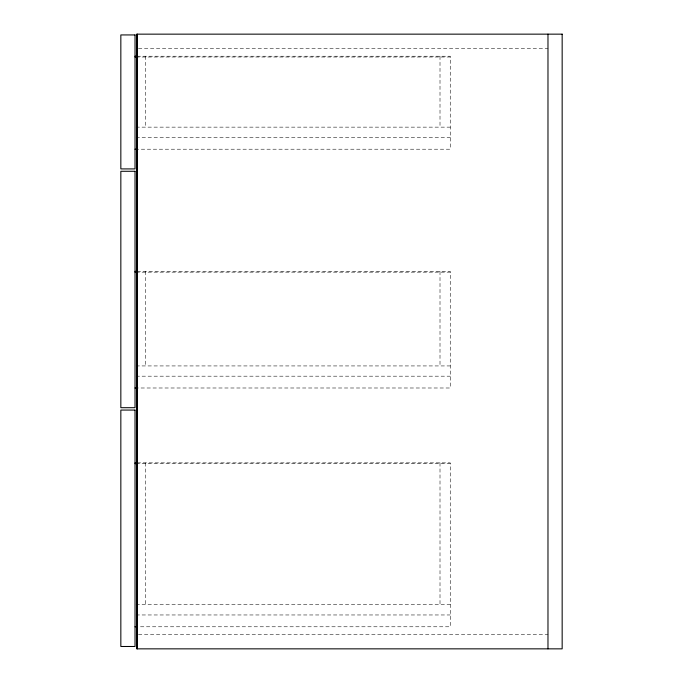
<?xml version="1.0" encoding="UTF-8"?>
<svg xmlns="http://www.w3.org/2000/svg" width="683" height="683" viewBox="0 0 683 683"><rect width="100%" height="100%" fill="white"/><g stroke="black" fill="none" stroke-linecap="round" stroke-linejoin="round"><path stroke-width="0.51" stroke-dasharray="3.42 2.56" d="M138.453 48.339L547.979 48.339M137.155 56.219L450.251 56.219L450.251 149.21L138.222 149.21M136.088 57.005L450.251 57.005M136.045 127.14L450.251 127.14M136.088 137.385L450.251 137.385M137.155 271.364L450.251 271.364L450.251 387.995L138.222 387.995M136.088 272.15L450.251 272.15M136.045 365.934L450.251 365.934M136.088 376.179L450.251 376.179M137.155 462.861L450.251 462.861L450.251 626.781L138.222 626.781M136.088 463.655L450.251 463.655M136.045 604.72L450.251 604.72M136.088 614.965L450.251 614.965M138.453 634.661L547.979 634.661M440.006 56.219L440.006 127.14M440.006 271.364L440.006 365.934M440.006 462.861L440.006 604.72M145.266 56.219L145.266 127.14M145.266 271.364L145.266 365.934M145.266 462.861L145.266 604.72"/><path stroke-width="1.02" d="M135.021 56.219L137.155 56.219M135.021 57.005L137.155 57.005M135.021 149.21L137.155 149.21M135.021 271.364L137.155 271.364M135.021 272.15L137.155 272.15M135.021 387.995L137.155 387.995M135.021 462.861L137.155 462.861M135.021 463.655L137.155 463.655M135.021 626.781L137.155 626.781M547.979 34.15L547.979 648.85M137.385 34.15L137.385 648.85M562.16 34.15L136.6 34.15L136.6 648.85L562.16 648.85L562.16 34.15M135.021 34.935L120.84 34.935L120.84 168.914L135.021 168.914L135.021 34.935M135.021 171.279L120.84 171.279L120.84 407.7L135.021 407.7L135.021 171.279M135.021 410.065L120.84 410.065L120.84 646.485L135.021 646.485L135.021 410.065"/></g></svg>
